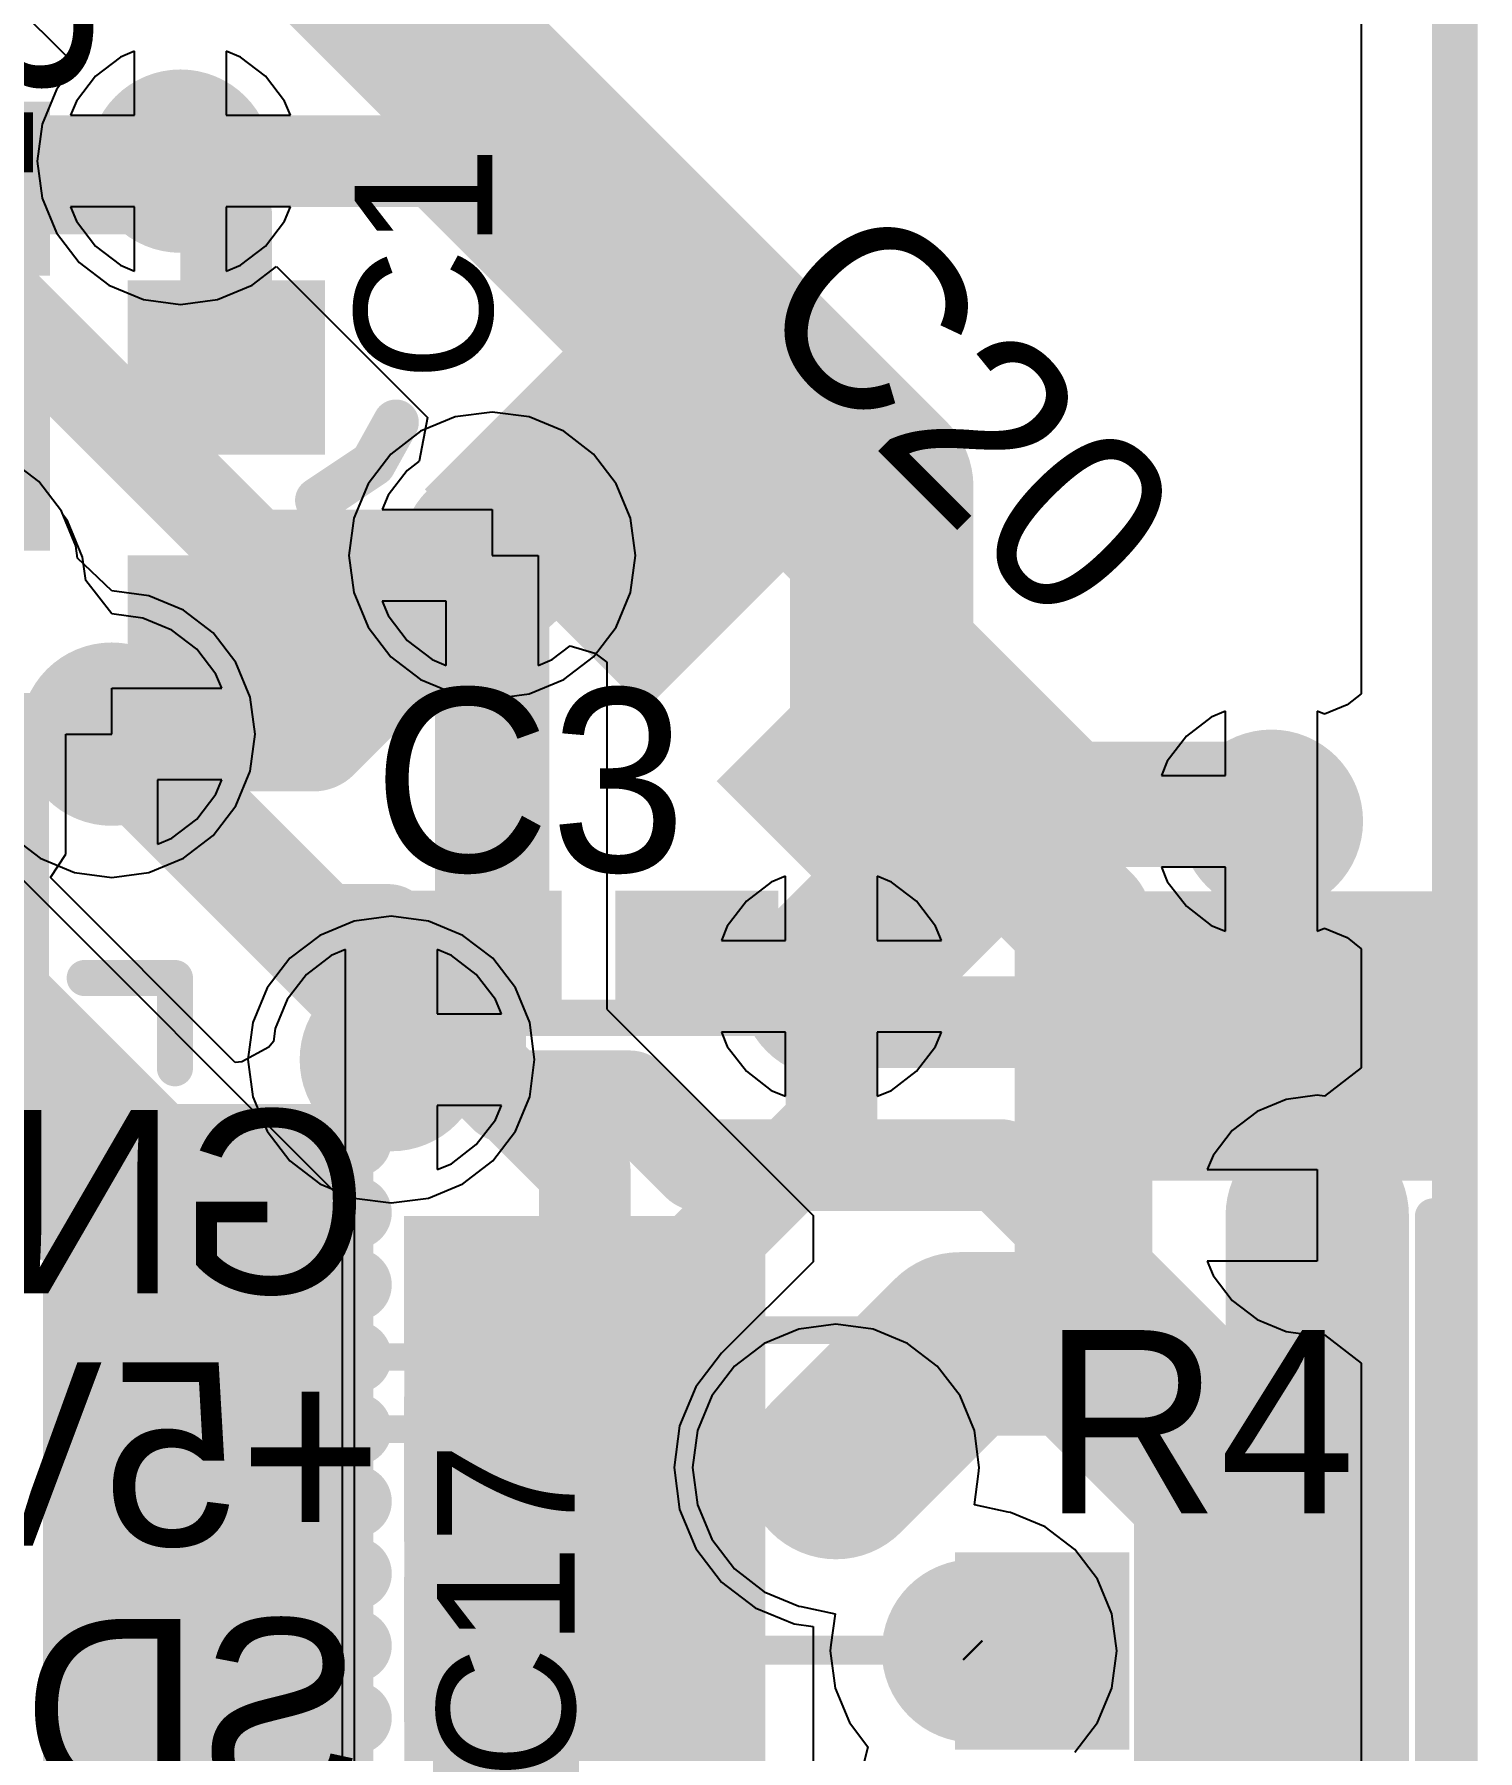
# Model space of a CAD drawing. Header units: millimetres. Extents: x 4.73 to 7.73, y 2.83 to 6.27.
# Drawn here: x 5.8701 to 6.185, y 3.4733 to 3.8477 of the extents above; entities that cross this region are included whole.
import ezdxf

# ---------------------------------------------------------------- set-up
doc = ezdxf.new("R2010")
doc.units = ezdxf.units.MM
doc.header["$MEASUREMENT"] = 0
for name, color, linetype in [('BottomLayer', 5, 'Continuous'), ('BottomOverlay', 54, 'Continuous'), ('BottomPaste', 16, 'Continuous'), ('BottomSolder', 6, 'Continuous'), ('KeepOutLayer', 6, 'Continuous'), ('MidLayer1', 16, 'Continuous'), ('MidLayer2', 76, 'Continuous'), ('MultiLayer', 9, 'Continuous'), ('TopLayer', 1, 'Continuous'), ('TopOverlay', 2, 'Continuous'), ('TopPaste', 8, 'Continuous'), ('TopSolder', 216, 'Continuous')]:
    doc.layers.add(name, color=color, linetype=linetype)

msp = doc.modelspace()

# ---------------------------------------------------------------- linework, layer by layer
at = {"layer": 'BottomLayer'}
for p, q in [((5.94, 3.59078), (5.83291, 3.69787)), ((5.94, 3.4), (5.94, 3.59078))]:
    msp.add_line(p, q, dxfattribs=at)
for points, const_width in [([(5.894, 3.82, 1), (5.91, 3.82, 1)], 0.016), ([(5.897, 3.82, 1), (5.907, 3.82, 1)], 0.01), ([(5.897, 3.82, 1), (5.907, 3.82, 1)], 0.01), ([(5.953, 3.82, 1), (5.963, 3.82, 1)], 0.01), ([(5.953, 3.82, 1), (5.963, 3.82, 1)], 0.01), ([(5.962, 3.734, 1), (5.978, 3.734, 1)], 0.016), ([(5.96375, 3.734, 1), (5.97625, 3.734, 1)], 0.0125), ([(5.96375, 3.734, 1), (5.97625, 3.734, 1)], 0.0125), ([(6.066, 3.707, 1), (6.076, 3.707, 1)], 0.01), ([(6.066, 3.707, 1), (6.076, 3.707, 1)], 0.01), ([(5.879, 3.695, 1), (5.895, 3.695, 1)], 0.016), ([(5.88075, 3.695, 1), (5.89325, 3.695, 1)], 0.0125), ([(5.88075, 3.695, 1), (5.89325, 3.695, 1)], 0.0125), ([(5.92475, 3.695, 1), (5.93725, 3.695, 1)], 0.0125), ([(5.92475, 3.695, 1), (5.93725, 3.695, 1)], 0.0125), ([(6.132, 3.676, 1), (6.148, 3.676, 1)], 0.016), ([(6.066, 3.676, 1), (6.076, 3.676, 1)], 0.01), ([(6.066, 3.676, 1), (6.076, 3.676, 1)], 0.01), ([(6.066, 3.676, 1), (6.076, 3.676, 1)], 0.01), ([(6.13187, 3.676, 1), (6.14187, 3.676, 1)], 0.01), ([(6.13187, 3.676, 1), (6.14187, 3.676, 1)], 0.01), ([(6.13187, 3.676, 1), (6.14187, 3.676, 1)], 0.01), ([(6.135, 3.676, 1), (6.145, 3.676, 1)], 0.01), ([(5.96375, 3.646, 1), (5.97625, 3.646, 1)], 0.0125), ([(5.96375, 3.646, 1), (5.97625, 3.646, 1)], 0.0125), ([(6.039, 3.649, 1), (6.049, 3.649, 1)], 0.01), ([(6.039, 3.649, 1), (6.049, 3.649, 1)], 0.01), ([(6.036, 3.64, 1), (6.052, 3.64, 1)], 0.016), ([(6.13187, 3.64411, 1), (6.14187, 3.64411, 1)], 0.01), ([(6.13187, 3.64411, 1), (6.14187, 3.64411, 1)], 0.01), ([(6.039, 3.64, 1), (6.049, 3.64, 1)], 0.01), ([(6.039, 3.64, 1), (6.049, 3.64, 1)], 0.01), ([(6.039, 3.64, 1), (6.049, 3.64, 1)], 0.01), ([(5.94175, 3.634, 1), (5.95425, 3.634, 1)], 0.0125), ([(5.94175, 3.634, 1), (5.95425, 3.634, 1)], 0.0125), ([(5.94, 3.624, 1), (5.956, 3.624, 1)], 0.016), ([(6.04683, 3.63217, 1), (6.05683, 3.63217, 1)], 0.01), ([(6.04683, 3.63217, 1), (6.05683, 3.63217, 1)], 0.01), ([(6.11994, 3.63217, 1), (6.12994, 3.63217, 1)], 0.01), ([(6.11994, 3.63217, 1), (6.12994, 3.63217, 1)], 0.01), ([(5.94175, 3.624, 1), (5.95425, 3.624, 1)], 0.0125), ([(5.94175, 3.624, 1), (5.95425, 3.624, 1)], 0.0125), ([(5.94175, 3.624, 1), (5.95425, 3.624, 1)], 0.0125), ([(5.93875, 3.621, 1), (5.95125, 3.621, 1)], 0.0125), ([(6.039, 3.61, 1), (6.049, 3.61, 1)], 0.01), ([(6.039, 3.61, 1), (6.049, 3.61, 1)], 0.01), ([(6.14, 3.59, 1), (6.16, 3.59, 1)], 0.02), ([(6.142, 3.59, 1), (6.158, 3.59, 1)], 0.016), ([(5.9852, 3.57406, 1), (5.9952, 3.57406, 1)], 0.01), ([(6.00306, 3.57406, 1), (6.01306, 3.57406, 1)], 0.01), ([(6.00306, 3.57406, 1), (6.01306, 3.57406, 1)], 0.01), ([(6.037, 3.535, 1), (6.053, 3.535, 1)], 0.016), ([(5.9852, 3.53469, 1), (5.9952, 3.53469, 1)], 0.01), ([(6.03969, 3.53469, 1), (6.04969, 3.53469, 1)], 0.01), ([(6.03969, 3.53469, 1), (6.04969, 3.53469, 1)], 0.01), ([(6.04, 3.535, 1), (6.05, 3.535, 1)], 0.01), ([(6.067, 3.495, 1), (6.083, 3.495, 1)], 0.016), ([(5.9887, 3.49532, 1), (5.9917, 3.49532, 1)], 0.003), ([(6.07318, 3.49532, 1), (6.07618, 3.49532, 1)], 0.003), ([(6.07318, 3.49532, 1), (6.07618, 3.49532, 1)], 0.003), ([(6.0735, 3.495, 1), (6.0765, 3.495, 1)], 0.003)]:
    msp.add_lwpolyline(points, format="xyb", close=True, dxfattribs=dict(at, const_width=const_width))
for points, const_width in [([(5.766, 3.82), (5.902, 3.82)], 0.02), ([(5.902, 3.82), (5.958, 3.82)], 0.02), ([(5.958, 3.82), (6.071, 3.707)], 0.02), ([(5.931, 3.695), (5.97, 3.734)], 0.025), ([(5.97, 3.646), (5.97, 3.734)], 0.025), ([(6.071, 3.676), (6.071, 3.707)], 0.02), ([(5.887, 3.695), (5.931, 3.695)], 0.025), ([(5.887, 3.695), (5.948, 3.634)], 0.025), ([(6.044, 3.649), (6.071, 3.676)], 0.02), ([(6.071, 3.676), (6.13687, 3.676)], 0.02), ([(6.13687, 3.676), (6.14, 3.676)], 0.02), ([(6.13687, 3.64411), (6.13687, 3.676)], 0.02), ([(5.948, 3.624), (5.97, 3.646)], 0.025), ([(6.044, 3.64), (6.044, 3.649)], 0.02), ([(6.12494, 3.63217), (6.13687, 3.64411)], 0.02), ([(6.044, 3.61), (6.044, 3.64)], 0.02), ([(6.044, 3.64), (6.05183, 3.63217)], 0.02), ([(5.948, 3.624), (5.948, 3.634)], 0.025), ([(6.05183, 3.63217), (6.12494, 3.63217)], 0.02), ([(5.945, 3.621), (5.948, 3.624)], 0.025), ([(6.00806, 3.57406), (6.044, 3.61)], 0.02), ([(6.15, 3.41102), (6.15, 3.59)], 0.04), ([(5.9902, 3.57406), (6.00806, 3.57406)], 0.02), ([(5.9902, 3.53469), (6.04469, 3.53469)], 0.02), ([(6.04469, 3.53469), (6.045, 3.535)], 0.02), ([(5.9902, 3.49532), (6.07468, 3.49532)], 0.006), ([(6.07468, 3.49532), (6.075, 3.495)], 0.006)]:
    msp.add_lwpolyline(points, dxfattribs=dict(at, const_width=const_width))
for points in [[(6.10437, 3.65673), (6.10437, 3.60161), (6.17524, 3.65673), (6.17524, 3.60161)], [(5.95476, 3.58587), (5.95476, 3.56224), (6.02563, 3.58587), (6.02563, 3.56224)], [(5.95476, 3.5465), (5.95476, 3.52287), (6.02563, 3.5465), (6.02563, 3.52287)], [(5.95476, 3.50713), (5.95476, 3.4835), (6.02563, 3.50713), (6.02563, 3.4835)]]:
    msp.add_solid(points, dxfattribs=at)
at = {"layer": 'BottomOverlay', "const_width": 0.00787}
for points in [[(5.97445, 3.63311), (6.09256, 3.63311)], [(6.17524, 3.4402), (6.17524, 3.5898)]]:
    msp.add_lwpolyline(points, dxfattribs=at)
at = {"layer": 'BottomOverlay', "const_width": 0.00394}
for points in [[(5.97248, 3.63311, 1), (5.97642, 3.63311, 1)], [(6.09059, 3.63311, 1), (6.09453, 3.63311, 1)], [(6.17327, 3.5898, 1), (6.1772, 3.5898, 1)]]:
    msp.add_lwpolyline(points, format="xyb", close=True, dxfattribs=at)
at = {"layer": 'BottomPaste'}
for points in [[(6.10437, 3.65673), (6.10437, 3.60161), (6.17524, 3.65673), (6.17524, 3.60161)], [(5.95476, 3.58587), (5.95476, 3.56224), (6.02563, 3.58587), (6.02563, 3.56224)], [(5.95476, 3.5465), (5.95476, 3.52287), (6.02563, 3.5465), (6.02563, 3.52287)], [(5.95476, 3.50713), (5.95476, 3.4835), (6.02563, 3.50713), (6.02563, 3.4835)]]:
    msp.add_solid(points, dxfattribs=at)
at = {"layer": 'BottomSolder', "const_width": 0.02}
for points in [[(5.892, 3.82, 1), (5.912, 3.82, 1)], [(6.13, 3.676, 1), (6.15, 3.676, 1)], [(6.034, 3.64, 1), (6.054, 3.64, 1)], [(6.14, 3.59, 1), (6.16, 3.59, 1)], [(6.035, 3.535, 1), (6.055, 3.535, 1)], [(6.065, 3.495, 1), (6.085, 3.495, 1)]]:
    msp.add_lwpolyline(points, format="xyb", close=True, dxfattribs=at)
at = {"layer": 'BottomSolder'}
for points in [[(6.10037, 3.66073), (6.10037, 3.59761), (6.17924, 3.66073), (6.17924, 3.59761)], [(5.95076, 3.58987), (5.95076, 3.55824), (6.02963, 3.58987), (6.02963, 3.55824)], [(5.95083, 3.5898), (5.95083, 3.4402), (6.02957, 3.5898), (6.02957, 3.4402)], [(5.95076, 3.5505), (5.95076, 3.51887), (6.02963, 3.5505), (6.02963, 3.51887)], [(5.95076, 3.51113), (5.95076, 3.4795), (6.02963, 3.51113), (6.02963, 3.4795)]]:
    msp.add_solid(points, dxfattribs=at)
at = {"layer": 'KeepOutLayer', "const_width": 0.01}
msp.add_lwpolyline([(6.18, 3.01), (6.18, 4.08)], dxfattribs=at)
at = {"layer": 'MidLayer1'}
for p, q in [((6.15961, 3.89671), (6.15961, 3.70381)), ((5.88889, 3.84271), (5.88346, 3.83854)), ((5.892, 3.844), (5.88889, 3.84271)), ((5.892, 3.83), (5.892, 3.844)), ((5.91511, 3.84271), (5.912, 3.844)), ((5.912, 3.844), (5.912, 3.83)), ((5.92054, 3.83854), (5.91511, 3.84271)), ((5.88346, 3.83854), (5.87929, 3.83311)), ((5.92471, 3.83311), (5.92054, 3.83854)), ((5.87929, 3.83311), (5.878, 3.83)), ((5.926, 3.83), (5.92471, 3.83311)), ((5.878, 3.83), (5.892, 3.83)), ((5.912, 3.83), (5.926, 3.83)), ((5.892, 3.81), (5.878, 3.81)), ((5.878, 3.81), (5.87929, 3.80689)), ((5.892, 3.796), (5.892, 3.81)), ((5.926, 3.81), (5.912, 3.81)), ((5.912, 3.81), (5.912, 3.796)), ((5.92471, 3.80689), (5.926, 3.81)), ((5.87929, 3.80689), (5.88346, 3.80146)), ((5.92054, 3.80146), (5.92471, 3.80689)), ((5.88346, 3.80146), (5.88889, 3.79729)), ((5.91511, 3.79729), (5.92054, 3.80146)), ((5.88889, 3.79729), (5.892, 3.796)), ((5.912, 3.796), (5.91511, 3.79729)), ((5.96191, 3.7642), (5.95437, 3.76108)), ((5.97, 3.76527), (5.96191, 3.7642)), ((5.97809, 3.7642), (5.97, 3.76527)), ((5.98563, 3.76108), (5.97809, 3.7642)), ((5.95437, 3.76108), (5.94789, 3.75611)), ((5.99211, 3.75611), (5.98563, 3.76108)), ((5.94789, 3.75611), (5.94292, 3.74963)), ((5.99708, 3.74963), (5.99211, 3.75611)), ((5.87111, 3.75011), (5.86463, 3.75508)), ((5.87608, 3.74363), (5.87111, 3.75011)), ((5.94292, 3.74963), (5.9398, 3.74209)), ((6.0002, 3.74209), (5.99708, 3.74963)), ((5.8792, 3.73609), (5.87608, 3.74363)), ((5.9398, 3.74209), (5.93873, 3.734)), ((6.00127, 3.734), (6.0002, 3.74209)), ((5.87956, 3.73336), (5.8792, 3.73609)), ((5.887, 3.72627), (5.87956, 3.73336)), ((5.93873, 3.734), (5.9398, 3.72591)), ((6.0002, 3.72591), (6.00127, 3.734)), ((5.89509, 3.7252), (5.887, 3.72627)), ((5.9398, 3.72591), (5.94292, 3.71837)), ((5.99708, 3.71837), (6.0002, 3.72591)), ((5.90263, 3.72208), (5.89509, 3.7252)), ((5.90911, 3.71711), (5.90263, 3.72208)), ((5.94292, 3.71837), (5.94789, 3.71189)), ((5.99211, 3.71189), (5.99708, 3.71837)), ((5.91408, 3.71063), (5.90911, 3.71711)), ((5.9172, 3.70309), (5.91408, 3.71063)), ((5.94789, 3.71189), (5.95437, 3.70692)), ((5.98563, 3.70692), (5.99211, 3.71189)), ((5.95437, 3.70692), (5.96191, 3.7038)), ((5.97809, 3.7038), (5.98563, 3.70692)), ((5.91827, 3.695), (5.9172, 3.70309)), ((5.96191, 3.7038), (5.97, 3.70273)), ((5.97, 3.70273), (5.97809, 3.7038)), ((6.15961, 3.70381), (6.15651, 3.70137)), ((6.13, 3.7), (6.12689, 3.69871)), ((6.13, 3.686), (6.13, 3.7)), ((6.15161, 3.69933), (6.15, 3.7)), ((6.15, 3.7), (6.15, 3.676)), ((6.15651, 3.70137), (6.15161, 3.69933)), ((6.12689, 3.69871), (6.12146, 3.69454)), ((5.9172, 3.68691), (5.91827, 3.695)), ((6.12146, 3.69454), (6.11729, 3.68911)), ((6.11729, 3.68911), (6.116, 3.686)), ((5.91408, 3.67937), (5.9172, 3.68691)), ((6.116, 3.686), (6.13, 3.686)), ((5.90911, 3.67289), (5.91408, 3.67937)), ((6.15, 3.676), (6.15, 3.652)), ((5.86489, 3.67289), (5.87137, 3.66792)), ((5.90263, 3.66792), (5.90911, 3.67289)), ((5.87137, 3.66792), (5.87891, 3.6648)), ((5.89509, 3.6648), (5.90263, 3.66792)), ((6.13, 3.666), (6.116, 3.666)), ((6.116, 3.666), (6.11729, 3.66289)), ((6.13, 3.652), (6.13, 3.666)), ((5.87891, 3.6648), (5.887, 3.66373)), ((5.887, 3.66373), (5.89509, 3.6648)), ((6.03089, 3.66271), (6.02546, 3.65854)), ((6.034, 3.664), (6.03089, 3.66271)), ((6.034, 3.65), (6.034, 3.664)), ((6.05711, 3.66271), (6.054, 3.664)), ((6.054, 3.664), (6.054, 3.65)), ((6.06254, 3.65854), (6.05711, 3.66271)), ((6.11729, 3.66289), (6.12146, 3.65746)), ((6.02546, 3.65854), (6.02129, 3.65311)), ((6.06671, 3.65311), (6.06254, 3.65854)), ((5.948, 3.65527), (5.93991, 3.6542)), ((5.95609, 3.6542), (5.948, 3.65527)), ((6.12146, 3.65746), (6.12689, 3.65329)), ((5.93237, 3.65108), (5.92589, 3.64611)), ((5.93991, 3.6542), (5.93237, 3.65108)), ((5.96363, 3.65108), (5.95609, 3.6542)), ((5.97011, 3.64611), (5.96363, 3.65108)), ((6.02129, 3.65311), (6.02, 3.65)), ((6.068, 3.65), (6.06671, 3.65311)), ((6.12689, 3.65329), (6.13, 3.652)), ((6.15, 3.652), (6.15161, 3.65267)), ((6.15161, 3.65267), (6.15651, 3.65063)), ((6.15651, 3.65063), (6.15961, 3.64819)), ((6.02, 3.65), (6.034, 3.65)), ((6.054, 3.65), (6.068, 3.65)), ((6.15961, 3.64819), (6.15961, 3.62224)), ((5.92589, 3.64611), (5.92092, 3.63963)), ((5.97508, 3.63963), (5.97011, 3.64611)), ((5.92092, 3.63963), (5.9178, 3.63209)), ((5.9782, 3.63209), (5.97508, 3.63963)), ((5.9178, 3.63209), (5.91673, 3.624)), ((5.97927, 3.624), (5.9782, 3.63209)), ((6.034, 3.63), (6.02, 3.63)), ((6.02, 3.63), (6.02129, 3.62689)), ((6.034, 3.616), (6.034, 3.63)), ((6.068, 3.63), (6.054, 3.63)), ((6.054, 3.63), (6.054, 3.616)), ((6.06671, 3.62689), (6.068, 3.63)), ((6.02129, 3.62689), (6.02546, 3.62146)), ((6.06254, 3.62146), (6.06671, 3.62689)), ((5.91673, 3.624), (5.9178, 3.61591)), ((5.9782, 3.61591), (5.97927, 3.624)), ((6.02546, 3.62146), (6.03089, 3.61729)), ((6.05711, 3.61729), (6.06254, 3.62146)), ((6.15961, 3.62224), (6.15161, 3.61601)), ((6.03089, 3.61729), (6.034, 3.616)), ((6.054, 3.616), (6.05711, 3.61729)), ((5.9178, 3.61591), (5.92092, 3.60837)), ((5.97508, 3.60837), (5.9782, 3.61591)), ((6.14321, 3.61533), (6.13689, 3.61271)), ((6.15, 3.61622), (6.14321, 3.61533)), ((6.15161, 3.61601), (6.15, 3.61622)), ((6.13689, 3.61271), (6.13146, 3.60854)), ((5.92092, 3.60837), (5.92589, 3.60189)), ((5.97011, 3.60189), (5.97508, 3.60837)), ((6.13146, 3.60854), (6.12729, 3.60311)), ((5.92589, 3.60189), (5.93237, 3.59692)), ((5.96363, 3.59692), (5.97011, 3.60189)), ((6.12729, 3.60311), (6.126, 3.6)), ((6.126, 3.6), (6.15, 3.6)), ((6.15, 3.6), (6.15, 3.58)), ((5.93237, 3.59692), (5.93991, 3.5938)), ((5.95609, 3.5938), (5.96363, 3.59692)), ((5.93991, 3.5938), (5.948, 3.59273)), ((5.948, 3.59273), (5.95609, 3.5938)), ((6.15, 3.58), (6.126, 3.58)), ((6.126, 3.58), (6.12729, 3.57689)), ((6.12729, 3.57689), (6.13146, 3.57146)), ((6.13146, 3.57146), (6.13689, 3.56729)), ((6.03691, 3.5652), (6.02937, 3.56208)), ((6.045, 3.56627), (6.03691, 3.5652)), ((6.05309, 3.5652), (6.045, 3.56627)), ((6.06063, 3.56208), (6.05309, 3.5652)), ((6.13689, 3.56729), (6.14321, 3.56467)), ((6.14321, 3.56467), (6.15, 3.56378)), ((6.02937, 3.56208), (6.02289, 3.55711)), ((6.06711, 3.55711), (6.06063, 3.56208)), ((6.15, 3.56378), (6.15161, 3.56399)), ((6.15161, 3.56399), (6.15961, 3.55776)), ((6.02289, 3.55711), (6.01792, 3.55063)), ((6.07208, 3.55063), (6.06711, 3.55711)), ((6.15961, 3.55776), (6.15961, 3.39667)), ((6.01792, 3.55063), (6.0148, 3.54309)), ((6.0752, 3.54309), (6.07208, 3.55063)), ((6.0148, 3.54309), (6.01373, 3.535)), ((6.07627, 3.535), (6.0752, 3.54309)), ((6.01373, 3.535), (6.0148, 3.52691)), ((6.07609, 3.53363), (6.07627, 3.535)), ((6.0752, 3.52691), (6.07609, 3.53363)), ((6.0148, 3.52691), (6.01792, 3.51937)), ((6.08259, 3.52527), (6.0752, 3.52691)), ((6.08309, 3.5252), (6.08259, 3.52527)), ((6.09063, 3.52208), (6.08309, 3.5252)), ((6.09711, 3.51711), (6.09063, 3.52208)), ((6.01792, 3.51937), (6.02289, 3.51289)), ((6.10208, 3.51063), (6.09711, 3.51711)), ((6.02289, 3.51289), (6.02937, 3.50792)), ((6.1052, 3.50309), (6.10208, 3.51063)), ((6.02937, 3.50792), (6.03691, 3.5048)), ((6.03691, 3.5048), (6.03741, 3.50473)), ((6.03741, 3.50473), (6.0448, 3.50309)), ((6.0448, 3.50309), (6.04391, 3.49637)), ((6.10627, 3.495), (6.1052, 3.50309)), ((6.04391, 3.49637), (6.04373, 3.495)), ((6.04373, 3.495), (6.0448, 3.48691)), ((6.1052, 3.48691), (6.10627, 3.495)), ((6.0448, 3.48691), (6.04792, 3.47937)), ((6.10208, 3.47937), (6.1052, 3.48691)), ((6.04792, 3.47937), (6.05198, 3.47408)), ((6.09711, 3.47289), (6.10208, 3.47937)), ((6.05198, 3.47408), (6.05086, 3.46966))]:
    msp.add_line(p, q, dxfattribs=at)
at = {"layer": 'MidLayer1', "const_width": 0.016}
for points in [[(5.894, 3.82, 1), (5.91, 3.82, 1)], [(5.962, 3.734, 1), (5.978, 3.734, 1)], [(5.879, 3.695, 1), (5.895, 3.695, 1)], [(6.132, 3.676, 1), (6.148, 3.676, 1)], [(6.036, 3.64, 1), (6.052, 3.64, 1)], [(5.94, 3.624, 1), (5.956, 3.624, 1)], [(6.142, 3.59, 1), (6.158, 3.59, 1)], [(6.037, 3.535, 1), (6.053, 3.535, 1)], [(6.067, 3.495, 1), (6.083, 3.495, 1)]]:
    msp.add_lwpolyline(points, format="xyb", close=True, dxfattribs=at)
at = {"layer": 'MidLayer2'}
for p, q in [((5.8, 3.92), (5.87902, 3.84098)), ((5.87902, 3.84098), (5.87492, 3.83563)), ((5.87492, 3.83563), (5.8718, 3.82809)), ((5.8718, 3.82809), (5.87073, 3.82)), ((5.87073, 3.82), (5.8718, 3.81191)), ((5.8718, 3.81191), (5.87492, 3.80437)), ((5.87492, 3.80437), (5.87989, 3.79789)), ((5.87989, 3.79789), (5.88637, 3.79292)), ((5.91763, 3.79292), (5.92298, 3.79702)), ((5.92298, 3.79702), (5.9559, 3.7641)), ((5.88637, 3.79292), (5.89391, 3.7898)), ((5.91009, 3.7898), (5.91763, 3.79292)), ((5.89391, 3.7898), (5.902, 3.78873)), ((5.902, 3.78873), (5.91009, 3.7898)), ((5.9559, 3.7641), (5.95411, 3.75458)), ((5.87111, 3.75011), (5.86463, 3.75508)), ((5.95146, 3.75254), (5.94729, 3.74711)), ((5.95411, 3.75458), (5.95146, 3.75254)), ((5.87608, 3.74363), (5.87111, 3.75011)), ((5.94729, 3.74711), (5.946, 3.744)), ((5.87644, 3.74276), (5.87608, 3.74363)), ((5.87739, 3.74152), (5.87644, 3.74276)), ((5.88066, 3.73362), (5.87739, 3.74152)), ((5.946, 3.744), (5.97, 3.744)), ((5.97, 3.744), (5.97, 3.734)), ((5.88133, 3.72855), (5.88066, 3.73362)), ((5.97, 3.734), (5.98, 3.734)), ((5.98, 3.734), (5.98, 3.71)), ((5.887, 3.72122), (5.88133, 3.72855)), ((5.96, 3.724), (5.946, 3.724)), ((5.946, 3.724), (5.94729, 3.72089)), ((5.96, 3.71), (5.96, 3.724)), ((5.89379, 3.72033), (5.887, 3.72122)), ((5.90011, 3.71771), (5.89379, 3.72033)), ((5.94729, 3.72089), (5.95146, 3.71546)), ((5.90554, 3.71354), (5.90011, 3.71771)), ((5.95146, 3.71546), (5.95689, 3.71129)), ((5.98311, 3.71129), (5.987, 3.71427)), ((5.987, 3.71427), (5.99238, 3.71265)), ((5.90971, 3.70811), (5.90554, 3.71354)), ((5.95689, 3.71129), (5.96, 3.71)), ((5.98, 3.71), (5.98311, 3.71129)), ((5.99238, 3.71265), (5.995, 3.71073)), ((5.995, 3.71073), (5.995, 3.695)), ((5.911, 3.705), (5.90971, 3.70811)), ((5.887, 3.695), (5.887, 3.705)), ((5.887, 3.705), (5.911, 3.705)), ((5.877, 3.66881), (5.877, 3.695)), ((5.877, 3.695), (5.887, 3.695)), ((5.995, 3.695), (5.995, 3.635)), ((5.911, 3.685), (5.897, 3.685)), ((5.897, 3.685), (5.897, 3.671)), ((5.90971, 3.68189), (5.911, 3.685)), ((5.90554, 3.67646), (5.90971, 3.68189)), ((5.90011, 3.67229), (5.90554, 3.67646)), ((5.897, 3.671), (5.90011, 3.67229)), ((5.87361, 3.66374), (5.877, 3.66881)), ((5.91396, 3.62339), (5.87361, 3.66374)), ((5.938, 3.648), (5.93489, 3.64671)), ((5.938, 3.624), (5.938, 3.648)), ((5.96111, 3.64671), (5.958, 3.648)), ((5.958, 3.648), (5.958, 3.634)), ((5.93489, 3.64671), (5.92946, 3.64254)), ((5.96654, 3.64254), (5.96111, 3.64671)), ((5.92946, 3.64254), (5.92529, 3.63711)), ((5.97071, 3.63711), (5.96654, 3.64254)), ((5.92529, 3.63711), (5.92267, 3.63079)), ((5.972, 3.634), (5.97071, 3.63711)), ((5.958, 3.634), (5.972, 3.634)), ((5.995, 3.635), (6.02, 3.61)), ((5.92267, 3.63079), (5.9223, 3.62796)), ((5.92126, 3.62671), (5.91542, 3.62351)), ((5.9223, 3.62796), (5.92126, 3.62671)), ((5.91542, 3.62351), (5.91396, 3.62339)), ((5.938, 3.59386), (5.938, 3.624)), ((5.972, 3.614), (5.958, 3.614)), ((5.958, 3.614), (5.958, 3.6)), ((5.97071, 3.61089), (5.972, 3.614)), ((5.96654, 3.60546), (5.97071, 3.61089)), ((6.02, 3.61), (6.04, 3.59)), ((5.96111, 3.60129), (5.96654, 3.60546)), ((5.958, 3.6), (5.96111, 3.60129)), ((5.93668, 3.59189), (5.938, 3.59386)), ((5.93735, 3.58687), (5.93668, 3.59189)), ((6.04, 3.59), (6.04, 3.57992)), ((5.93735, 3.37097), (5.93735, 3.58687)), ((6.04, 3.57992), (6.02004, 3.55996)), ((6.02004, 3.55996), (6.01443, 3.55265)), ((6.01443, 3.55265), (6.0109, 3.54414)), ((6.0109, 3.54414), (6.0097, 3.535)), ((6.0097, 3.535), (6.0109, 3.52586)), ((6.0109, 3.52586), (6.01443, 3.51735)), ((6.01443, 3.51735), (6.02004, 3.51004)), ((6.02004, 3.51004), (6.02735, 3.50443)), ((6.02735, 3.50443), (6.03586, 3.5009)), ((6.03586, 3.5009), (6.04, 3.50036)), ((6.04, 3.50036), (6.04, 3.46441))]:
    msp.add_line(p, q, dxfattribs=at)
for points, const_width in [([(5.9195, 3.8845), (6.055, 3.749)], 0.04), ([(5.8305, 3.8215), (5.918, 3.734)], 0.02), ([(6.055, 3.698), (6.055, 3.749)], 0.04), ([(5.887, 3.695), (5.926, 3.734)], 0.02), ([(5.918, 3.734), (5.926, 3.734)], 0.02), ([(5.926, 3.734), (5.97, 3.734)], 0.02), ([(5.97, 3.734), (5.979, 3.734)], 0.02), ([(6.055, 3.698), (6.099, 3.654)], 0.03), ([(5.887, 3.695), (5.948, 3.634)], 0.02), ([(5.80387, 3.68), (5.897, 3.58687)], 0.045), ([(6.099, 3.562), (6.099, 3.654)], 0.03), ([(5.948, 3.624), (5.948, 3.634)], 0.02), ([(5.948, 3.624), (5.966, 3.624)], 0.02), ([(5.966, 3.624), (5.9902, 3.5998)], 0.02), ([(5.897, 3.357), (5.897, 3.58687)], 0.05), ([(5.9902, 3.4348), (5.9902, 3.5998)], 0.02), ([(6.045, 3.535), (6.072, 3.562)], 0.04), ([(6.072, 3.562), (6.099, 3.562)], 0.04), ([(6.099, 3.562), (6.13, 3.531)], 0.04), ([(6.13, 3.422), (6.13, 3.531)], 0.04)]:
    msp.add_lwpolyline(points, dxfattribs=dict(at, const_width=const_width))
for points, const_width in [([(5.894, 3.82, 1), (5.91, 3.82, 1)], 0.016), ([(6.045, 3.749, 1), (6.065, 3.749, 1)], 0.02), ([(6.045, 3.749, 1), (6.065, 3.749, 1)], 0.02), ([(5.962, 3.734, 1), (5.978, 3.734, 1)], 0.016), ([(5.913, 3.734, 1), (5.923, 3.734, 1)], 0.01), ([(5.913, 3.734, 1), (5.923, 3.734, 1)], 0.01), ([(5.921, 3.734, 1), (5.931, 3.734, 1)], 0.01), ([(5.921, 3.734, 1), (5.931, 3.734, 1)], 0.01), ([(5.921, 3.734, 1), (5.931, 3.734, 1)], 0.01), ([(5.965, 3.734, 1), (5.975, 3.734, 1)], 0.01), ([(5.965, 3.734, 1), (5.975, 3.734, 1)], 0.01), ([(5.974, 3.734, 1), (5.984, 3.734, 1)], 0.01), ([(6.045, 3.698, 1), (6.065, 3.698, 1)], 0.02), ([(5.879, 3.695, 1), (5.895, 3.695, 1)], 0.016), ([(6.0475, 3.698, 1), (6.0625, 3.698, 1)], 0.015), ([(5.882, 3.695, 1), (5.892, 3.695, 1)], 0.01), ([(5.882, 3.695, 1), (5.892, 3.695, 1)], 0.01), ([(6.132, 3.676, 1), (6.148, 3.676, 1)], 0.016), ([(6.0915, 3.654, 1), (6.1065, 3.654, 1)], 0.015), ([(6.0915, 3.654, 1), (6.1065, 3.654, 1)], 0.015), ([(6.036, 3.64, 1), (6.052, 3.64, 1)], 0.016), ([(5.943, 3.634, 1), (5.953, 3.634, 1)], 0.01), ([(5.943, 3.634, 1), (5.953, 3.634, 1)], 0.01), ([(5.94, 3.624, 1), (5.956, 3.624, 1)], 0.016), ([(5.943, 3.624, 1), (5.953, 3.624, 1)], 0.01), ([(5.943, 3.624, 1), (5.953, 3.624, 1)], 0.01), ([(5.961, 3.624, 1), (5.971, 3.624, 1)], 0.01), ([(5.961, 3.624, 1), (5.971, 3.624, 1)], 0.01), ([(5.8845, 3.58687, 1), (5.9095, 3.58687, 1)], 0.025), ([(5.88575, 3.58687, 1), (5.90825, 3.58687, 1)], 0.0225), ([(5.9852, 3.5998, 1), (5.9952, 3.5998, 1)], 0.01), ([(5.9852, 3.5998, 1), (5.9952, 3.5998, 1)], 0.01), ([(6.142, 3.59, 1), (6.158, 3.59, 1)], 0.016), ([(6.062, 3.562, 1), (6.082, 3.562, 1)], 0.02), ([(6.062, 3.562, 1), (6.082, 3.562, 1)], 0.02), ([(6.089, 3.562, 1), (6.109, 3.562, 1)], 0.02), ([(6.089, 3.562, 1), (6.109, 3.562, 1)], 0.02), ([(6.0915, 3.562, 1), (6.1065, 3.562, 1)], 0.015), ([(6.035, 3.535, 1), (6.055, 3.535, 1)], 0.02), ([(6.037, 3.535, 1), (6.053, 3.535, 1)], 0.016), ([(6.12, 3.531, 1), (6.14, 3.531, 1)], 0.02), ([(6.12, 3.531, 1), (6.14, 3.531, 1)], 0.02), ([(6.067, 3.495, 1), (6.083, 3.495, 1)], 0.016)]:
    msp.add_lwpolyline(points, format="xyb", close=True, dxfattribs=dict(at, const_width=const_width))
at = {"layer": 'MultiLayer', "const_width": 0.016}
for points in [[(5.894, 3.82, 1), (5.91, 3.82, 1)], [(5.962, 3.734, 1), (5.978, 3.734, 1)], [(5.879, 3.695, 1), (5.895, 3.695, 1)], [(6.132, 3.676, 1), (6.148, 3.676, 1)], [(6.036, 3.64, 1), (6.052, 3.64, 1)], [(5.94, 3.624, 1), (5.956, 3.624, 1)], [(6.142, 3.59, 1), (6.158, 3.59, 1)], [(6.037, 3.535, 1), (6.053, 3.535, 1)], [(6.067, 3.495, 1), (6.083, 3.495, 1)]]:
    msp.add_lwpolyline(points, format="xyb", close=True, dxfattribs=at)
at = {"layer": 'TopLayer'}
for points, const_width in [([(5.894, 3.82, 1), (5.91, 3.82, 1)], 0.016), ([(5.897, 3.82, 1), (5.907, 3.82, 1)], 0.01), ([(5.897, 3.81797, 1), (5.907, 3.81797, 1)], 0.01), ([(5.897, 3.81797, 1), (5.907, 3.81797, 1)], 0.01), ([(5.897, 3.81797, 1), (5.907, 3.81797, 1)], 0.01), ([(5.89303, 3.814, 1), (5.90303, 3.814, 1)], 0.01), ([(5.89303, 3.814, 1), (5.90303, 3.814, 1)], 0.01), ([(5.907, 3.80797, 1), (5.917, 3.80797, 1)], 0.01), ([(5.907, 3.80797, 1), (5.917, 3.80797, 1)], 0.01), ([(5.907, 3.775, 1), (5.917, 3.775, 1)], 0.01), ([(5.962, 3.734, 1), (5.978, 3.734, 1)], 0.016), ([(5.963, 3.734, 1), (5.973, 3.734, 1)], 0.01), ([(5.963, 3.734, 1), (5.973, 3.734, 1)], 0.01), ([(5.965, 3.734, 1), (5.975, 3.734, 1)], 0.01), ([(5.907, 3.715, 1), (5.917, 3.715, 1)], 0.01), ([(5.944, 3.715, 1), (5.954, 3.715, 1)], 0.01), ([(5.944, 3.715, 1), (5.954, 3.715, 1)], 0.01), ([(5.879, 3.695, 1), (5.895, 3.695, 1)], 0.016), ([(5.882, 3.695, 1), (5.892, 3.695, 1)], 0.01), ([(5.879, 3.7, 1), (5.883, 3.7, 1)], 0.004), ([(5.879, 3.7, 1), (5.883, 3.7, 1)], 0.004), ([(6.06064, 3.68336, 1), (6.07064, 3.68336, 1)], 0.01), ([(6.06064, 3.68336, 1), (6.07064, 3.68336, 1)], 0.01), ([(6.12764, 3.68336, 1), (6.13764, 3.68336, 1)], 0.01), ([(6.12764, 3.68336, 1), (6.13764, 3.68336, 1)], 0.01), ([(6.132, 3.676, 1), (6.148, 3.676, 1)], 0.016), ([(6.06064, 3.67602, 1), (6.07064, 3.67602, 1)], 0.01), ([(6.06064, 3.67602, 1), (6.07064, 3.67602, 1)], 0.01), ([(6.135, 3.676, 1), (6.145, 3.676, 1)], 0.01), ([(5.9247, 3.6523, 1), (5.9347, 3.6523, 1)], 0.01), ([(5.9247, 3.6523, 1), (5.9347, 3.6523, 1)], 0.01), ([(5.9423, 3.6523, 1), (5.9523, 3.6523, 1)], 0.01), ([(5.9423, 3.6523, 1), (5.9523, 3.6523, 1)], 0.01), ([(5.96238, 3.646, 1), (5.97238, 3.646, 1)], 0.01), ([(6.036, 3.64, 1), (6.052, 3.64, 1)], 0.016), ([(6.017, 3.643, 1), (6.027, 3.643, 1)], 0.01), ([(6.02762, 3.643, 1), (6.03762, 3.643, 1)], 0.01), ([(6.02762, 3.643, 1), (6.03762, 3.643, 1)], 0.01), ([(5.94, 3.624, 1), (5.956, 3.624, 1)], 0.016), ([(5.9423, 3.6247, 1), (5.9523, 3.6247, 1)], 0.01), ([(5.9423, 3.6247, 1), (5.9523, 3.6247, 1)], 0.01), ([(5.943, 3.624, 1), (5.953, 3.624, 1)], 0.01), ([(5.96238, 3.62138, 1), (5.97238, 3.62138, 1)], 0.01), ([(5.96238, 3.62138, 1), (5.97238, 3.62138, 1)], 0.01), ([(5.946, 3.624, 1), (5.95, 3.624, 1)], 0.004), ([(5.96776, 3.616, 1), (5.97776, 3.616, 1)], 0.01), ([(5.96776, 3.616, 1), (5.97776, 3.616, 1)], 0.01), ([(5.995, 3.616, 1), (6.005, 3.616, 1)], 0.01), ([(5.995, 3.616, 1), (6.005, 3.616, 1)], 0.01), ([(5.946, 3.61813, 1), (5.95, 3.61813, 1)], 0.004), ([(5.946, 3.61813, 1), (5.95, 3.61813, 1)], 0.004), ([(5.88308, 3.60636, 1), (5.88702, 3.60636, 1)], 0.00394), ([(5.91061, 3.60636, 1), (5.91461, 3.60636, 1)], 0.004), ([(5.93423, 3.60636, 1), (5.93823, 3.60636, 1)], 0.004), ([(5.93423, 3.60636, 1), (5.93823, 3.60636, 1)], 0.004), ([(5.9382, 3.60636, 1), (5.94213, 3.60636, 1)], 0.00394), ([(6.01, 3.601, 1), (6.02, 3.601, 1)], 0.01), ([(6.01, 3.601, 1), (6.02, 3.601, 1)], 0.01), ([(6.07587, 3.601, 1), (6.08587, 3.601, 1)], 0.01), ([(6.07587, 3.601, 1), (6.08587, 3.601, 1)], 0.01), ([(6.142, 3.59, 1), (6.158, 3.59, 1)], 0.016), ([(5.88308, 3.59061, 1), (5.88702, 3.59061, 1)], 0.00394), ([(5.9382, 3.59061, 1), (5.94213, 3.59061, 1)], 0.00394), ([(5.88308, 3.57487, 1), (5.88702, 3.57487, 1)], 0.00394), ([(5.9382, 3.57487, 1), (5.94213, 3.57487, 1)], 0.00394), ([(6.0235, 3.565, 1), (6.0265, 3.565, 1)], 0.003), ([(6.0235, 3.565, 1), (6.0265, 3.565, 1)], 0.003), ([(6.0785, 3.565, 1), (6.0815, 3.565, 1)], 0.003), ([(6.0785, 3.565, 1), (6.0815, 3.565, 1)], 0.003), ([(5.88308, 3.55912, 1), (5.88702, 3.55912, 1)], 0.00394), ([(5.91111, 3.55912, 1), (5.91411, 3.55912, 1)], 0.003), ([(5.9382, 3.55912, 1), (5.94213, 3.55912, 1)], 0.00394), ([(6.01762, 3.55912, 1), (6.02062, 3.55912, 1)], 0.003), ([(6.01762, 3.55912, 1), (6.02062, 3.55912, 1)], 0.003), ([(6.037, 3.535, 1), (6.053, 3.535, 1)], 0.016), ([(5.88308, 3.54337, 1), (5.88702, 3.54337, 1)], 0.00394), ([(5.91111, 3.54337, 1), (5.91411, 3.54337, 1)], 0.003), ([(5.9382, 3.54337, 1), (5.94213, 3.54337, 1)], 0.00394), ([(5.9545, 3.54337, 1), (5.9575, 3.54337, 1)], 0.003), ([(5.9545, 3.54337, 1), (5.9575, 3.54337, 1)], 0.003), ([(6.145, 3.53187, 1), (6.155, 3.53187, 1)], 0.01), ([(6.145, 3.53187, 1), (6.155, 3.53187, 1)], 0.01), ([(5.88308, 3.52762, 1), (5.88702, 3.52762, 1)], 0.00394), ([(5.9382, 3.52762, 1), (5.94213, 3.52762, 1)], 0.00394), ([(6.1185, 3.525, 1), (6.1215, 3.525, 1)], 0.003), ([(6.1185, 3.525, 1), (6.1215, 3.525, 1)], 0.003), ([(5.88308, 3.51187, 1), (5.88702, 3.51187, 1)], 0.00394), ([(5.9382, 3.51187, 1), (5.94213, 3.51187, 1)], 0.00394), ([(6.067, 3.495, 1), (6.083, 3.495, 1)], 0.016), ([(6.145, 3.495, 1), (6.155, 3.495, 1)], 0.01), ([(6.145, 3.495, 1), (6.155, 3.495, 1)], 0.01), ([(5.88308, 3.49613, 1), (5.88702, 3.49613, 1)], 0.00394), ([(5.9382, 3.49613, 1), (5.94213, 3.49613, 1)], 0.00394), ([(6.00287, 3.495, 1), (6.00587, 3.495, 1)], 0.003), ([(6.00287, 3.495, 1), (6.00587, 3.495, 1)], 0.003), ([(6.0735, 3.495, 1), (6.0765, 3.495, 1)], 0.003), ([(5.88308, 3.48038, 1), (5.88702, 3.48038, 1)], 0.00394), ([(5.9382, 3.48038, 1), (5.94213, 3.48038, 1)], 0.00394)]:
    msp.add_lwpolyline(points, format="xyb", close=True, dxfattribs=dict(at, const_width=const_width))
for points, const_width in [([(5.89803, 3.814), (5.902, 3.81797)], 0.02), ([(5.902, 3.81797), (5.902, 3.82)], 0.02), ([(5.902, 3.81797), (5.912, 3.80797)], 0.02), ([(5.852, 3.814), (5.89803, 3.814)], 0.02), ([(5.912, 3.775), (5.912, 3.80797)], 0.02), ([(5.949, 3.715), (5.968, 3.734)], 0.02), ([(5.968, 3.734), (5.97, 3.734)], 0.02), ([(5.912, 3.715), (5.949, 3.715)], 0.02), ([(5.857, 3.7), (5.881, 3.7)], 0.008), ([(5.86536, 3.68436), (5.881, 3.7)], 0.008), ([(5.887, 3.695), (5.9297, 3.6523)], 0.02), ([(6.06564, 3.68336), (6.13264, 3.68336)], 0.02), ([(6.06564, 3.67602), (6.06564, 3.68336)], 0.02), ([(6.13264, 3.68336), (6.14, 3.676)], 0.02), ([(6.03262, 3.643), (6.06564, 3.67602)], 0.02), ([(5.9297, 3.6523), (5.9473, 3.6523)], 0.02), ([(5.9473, 3.6247), (5.9473, 3.6523)], 0.02), ([(5.96738, 3.62138), (5.96738, 3.646)], 0.02), ([(6.022, 3.643), (6.03262, 3.643)], 0.02), ([(5.9473, 3.6247), (5.948, 3.624)], 0.02), ([(5.96738, 3.62138), (5.97276, 3.616)], 0.02), ([(5.948, 3.61813), (5.948, 3.624)], 0.008), ([(5.97276, 3.616), (6, 3.616)], 0.02), ([(6, 3.616), (6.015, 3.601)], 0.02), ([(5.93623, 3.60636), (5.948, 3.61813)], 0.008), ([(5.94017, 3.60636), (5.88505, 3.60636)], 0.00787), ([(5.91261, 3.60636), (5.93623, 3.60636)], 0.008), ([(6.015, 3.601), (6.08087, 3.601)], 0.02), ([(6.08087, 3.601), (6.15, 3.53187)], 0.02), ([(5.94017, 3.59061), (5.88505, 3.59061)], 0.00787), ([(5.94017, 3.57487), (5.88505, 3.57487)], 0.00787), ([(6.01912, 3.55912), (6.025, 3.565)], 0.006), ([(6.025, 3.565), (6.08, 3.565)], 0.006), ([(6.08, 3.565), (6.12, 3.525)], 0.006), ([(5.88505, 3.55912), (5.94017, 3.55912)], 0.00787), ([(5.91261, 3.55912), (6.01912, 3.55912)], 0.006), ([(5.88505, 3.54337), (5.94017, 3.54337)], 0.00787), ([(5.91261, 3.54337), (5.956, 3.54337)], 0.006), ([(5.956, 3.54337), (6.00437, 3.495)], 0.006), ([(6.15, 3.495), (6.15, 3.53187)], 0.02), ([(5.88505, 3.52762), (5.94017, 3.52762)], 0.00787), ([(6.12, 3.47), (6.12, 3.525)], 0.006), ([(5.88505, 3.51187), (5.94017, 3.51187)], 0.00787), ([(6.15, 3.442), (6.15, 3.495)], 0.02), ([(5.94017, 3.49613), (5.88505, 3.49613)], 0.00787), ([(6.00437, 3.495), (6.075, 3.495)], 0.006), ([(5.94017, 3.48038), (5.88505, 3.48038)], 0.00787)]:
    msp.add_lwpolyline(points, dxfattribs=dict(at, const_width=const_width))
for points in [[(5.8945, 3.79), (5.8945, 3.76), (5.9295, 3.79), (5.9295, 3.76)], [(5.96099, 3.74841), (6.00341, 3.70599), (6.00059, 3.78801), (6.04301, 3.74559)], [(5.8945, 3.73), (5.8945, 3.7), (5.9295, 3.73), (5.9295, 3.7)], [(6.02463, 3.68477), (6.06705, 3.64235), (6.06423, 3.72437), (6.10665, 3.68195)], [(5.98116, 3.65683), (5.9536, 3.65683), (5.98116, 3.63517), (5.9536, 3.63517)], [(6.0284, 3.65683), (6.00084, 3.65683), (6.0284, 3.63517), (6.00084, 3.63517)], [(6.105, 3.5125), (6.075, 3.5125), (6.105, 3.4775), (6.075, 3.4775)], [(6.165, 3.5125), (6.135, 3.5125), (6.165, 3.4775), (6.135, 3.4775)]]:
    msp.add_solid(points, dxfattribs=at)
at = {"layer": 'TopOverlay'}
for points, const_width in [([(5.944, 3.754), (5.949, 3.763)], 0.01), ([(5.932, 3.746), (5.944, 3.754)], 0.01), ([(5.88111, 3.6418), (5.9008, 3.6418)], 0.00787), ([(5.9008, 3.62211), (5.9008, 3.6418)], 0.00787)]:
    msp.add_lwpolyline(points, dxfattribs=dict(at, const_width=const_width))
for points, const_width in [([(5.9465, 3.763, 1), (5.9515, 3.763, 1)], 0.005), ([(5.9415, 3.754, 1), (5.9465, 3.754, 1)], 0.005), ([(5.9415, 3.754, 1), (5.9465, 3.754, 1)], 0.005), ([(5.9295, 3.746, 1), (5.9345, 3.746, 1)], 0.005), ([(5.87914, 3.6418, 1), (5.88308, 3.6418, 1)], 0.00394), ([(5.89883, 3.6418, 1), (5.90276, 3.6418, 1)], 0.00394), ([(5.89883, 3.6418, 1), (5.90276, 3.6418, 1)], 0.00394), ([(5.89883, 3.62211, 1), (5.90276, 3.62211, 1)], 0.00394)]:
    msp.add_lwpolyline(points, format="xyb", close=True, dxfattribs=dict(at, const_width=const_width))
at = {"layer": 'TopPaste', "const_width": 0.00787}
for points in [[(5.94017, 3.60636), (5.88505, 3.60636)], [(5.94017, 3.59061), (5.88505, 3.59061)], [(5.94017, 3.57487), (5.88505, 3.57487)], [(5.88505, 3.55912), (5.94017, 3.55912)], [(5.88505, 3.54337), (5.94017, 3.54337)], [(5.88505, 3.52762), (5.94017, 3.52762)], [(5.88505, 3.51187), (5.94017, 3.51187)], [(5.94017, 3.49613), (5.88505, 3.49613)], [(5.94017, 3.48038), (5.88505, 3.48038)]]:
    msp.add_lwpolyline(points, dxfattribs=at)
at = {"layer": 'TopPaste', "const_width": 0.00394}
for points in [[(5.88308, 3.60636, 1), (5.88702, 3.60636, 1)], [(5.9382, 3.60636, 1), (5.94213, 3.60636, 1)], [(5.88308, 3.59061, 1), (5.88702, 3.59061, 1)], [(5.9382, 3.59061, 1), (5.94213, 3.59061, 1)], [(5.88308, 3.57487, 1), (5.88702, 3.57487, 1)], [(5.9382, 3.57487, 1), (5.94213, 3.57487, 1)], [(5.88308, 3.55912, 1), (5.88702, 3.55912, 1)], [(5.9382, 3.55912, 1), (5.94213, 3.55912, 1)], [(5.88308, 3.54337, 1), (5.88702, 3.54337, 1)], [(5.9382, 3.54337, 1), (5.94213, 3.54337, 1)], [(5.88308, 3.52762, 1), (5.88702, 3.52762, 1)], [(5.9382, 3.52762, 1), (5.94213, 3.52762, 1)], [(5.88308, 3.51187, 1), (5.88702, 3.51187, 1)], [(5.9382, 3.51187, 1), (5.94213, 3.51187, 1)], [(5.88308, 3.49613, 1), (5.88702, 3.49613, 1)], [(5.9382, 3.49613, 1), (5.94213, 3.49613, 1)], [(5.88308, 3.48038, 1), (5.88702, 3.48038, 1)], [(5.9382, 3.48038, 1), (5.94213, 3.48038, 1)]]:
    msp.add_lwpolyline(points, format="xyb", close=True, dxfattribs=at)
at = {"layer": 'TopPaste'}
for points in [[(5.8945, 3.79), (5.8945, 3.76), (5.9295, 3.79), (5.9295, 3.76)], [(5.96099, 3.74841), (6.00341, 3.70599), (6.00059, 3.78801), (6.04301, 3.74559)], [(5.8945, 3.73), (5.8945, 3.7), (5.9295, 3.73), (5.9295, 3.7)], [(6.02463, 3.68477), (6.06705, 3.64235), (6.06423, 3.72437), (6.10665, 3.68195)], [(5.98116, 3.65683), (5.9536, 3.65683), (5.98116, 3.63517), (5.9536, 3.63517)], [(6.0284, 3.65683), (6.00084, 3.65683), (6.0284, 3.63517), (6.00084, 3.63517)], [(6.105, 3.5125), (6.075, 3.5125), (6.105, 3.4775), (6.075, 3.4775)], [(6.165, 3.5125), (6.135, 3.5125), (6.165, 3.4775), (6.135, 3.4775)]]:
    msp.add_solid(points, dxfattribs=at)
at = {"layer": 'TopSolder'}
for points, const_width in [([(5.892, 3.82, 1), (5.912, 3.82, 1)], 0.02), ([(5.96, 3.734, 1), (5.98, 3.734, 1)], 0.02), ([(5.877, 3.695, 1), (5.897, 3.695, 1)], 0.02), ([(6.13, 3.676, 1), (6.15, 3.676, 1)], 0.02), ([(5.86139, 3.68117, 1), (5.86933, 3.68117, 1)], 0.00794), ([(6.034, 3.64, 1), (6.054, 3.64, 1)], 0.02), ([(5.938, 3.624, 1), (5.958, 3.624, 1)], 0.02), ([(5.86139, 3.62605, 1), (5.86933, 3.62605, 1)], 0.00794), ([(5.88108, 3.60636, 1), (5.88902, 3.60636, 1)], 0.00794), ([(5.9362, 3.60636, 1), (5.94413, 3.60636, 1)], 0.00794), ([(6.14, 3.59, 1), (6.16, 3.59, 1)], 0.02), ([(5.88108, 3.59061, 1), (5.88902, 3.59061, 1)], 0.00794), ([(5.9362, 3.59061, 1), (5.94413, 3.59061, 1)], 0.00794), ([(5.88108, 3.57487, 1), (5.88902, 3.57487, 1)], 0.00794), ([(5.9362, 3.57487, 1), (5.94413, 3.57487, 1)], 0.00794), ([(5.88108, 3.55912, 1), (5.88902, 3.55912, 1)], 0.00794), ([(5.9362, 3.55912, 1), (5.94413, 3.55912, 1)], 0.00794), ([(6.035, 3.535, 1), (6.055, 3.535, 1)], 0.02), ([(5.88108, 3.54337, 1), (5.88902, 3.54337, 1)], 0.00794), ([(5.9362, 3.54337, 1), (5.94413, 3.54337, 1)], 0.00794), ([(5.88108, 3.52762, 1), (5.88902, 3.52762, 1)], 0.00794), ([(5.9362, 3.52762, 1), (5.94413, 3.52762, 1)], 0.00794), ([(5.88108, 3.51187, 1), (5.88902, 3.51187, 1)], 0.00794), ([(5.9362, 3.51187, 1), (5.94413, 3.51187, 1)], 0.00794), ([(6.065, 3.495, 1), (6.085, 3.495, 1)], 0.02), ([(5.88108, 3.49613, 1), (5.88902, 3.49613, 1)], 0.00794), ([(5.9362, 3.49613, 1), (5.94413, 3.49613, 1)], 0.00794), ([(5.88108, 3.48038, 1), (5.88902, 3.48038, 1)], 0.00794), ([(5.9362, 3.48038, 1), (5.94413, 3.48038, 1)], 0.00794)]:
    msp.add_lwpolyline(points, format="xyb", close=True, dxfattribs=dict(at, const_width=const_width))
at = {"layer": 'TopSolder', "const_width": 0.01587}
for points in [[(5.86536, 3.62605), (5.86536, 3.68117)], [(5.94017, 3.60636), (5.88505, 3.60636)], [(5.94017, 3.59061), (5.88505, 3.59061)], [(5.94017, 3.57487), (5.88505, 3.57487)], [(5.88505, 3.55912), (5.94017, 3.55912)], [(5.88505, 3.54337), (5.94017, 3.54337)], [(5.88505, 3.52762), (5.94017, 3.52762)], [(5.88505, 3.51187), (5.94017, 3.51187)], [(5.94017, 3.49613), (5.88505, 3.49613)], [(5.94017, 3.48038), (5.88505, 3.48038)]]:
    msp.add_lwpolyline(points, dxfattribs=at)
at = {"layer": 'TopSolder'}
for points in [[(5.8305, 3.833), (5.8305, 3.795), (5.8735, 3.833), (5.8735, 3.795)], [(5.8905, 3.794), (5.8905, 3.756), (5.9335, 3.794), (5.9335, 3.756)], [(5.95533, 3.74841), (6.00341, 3.70033), (6.00059, 3.79367), (6.04867, 3.74559)], [(5.8305, 3.773), (5.8305, 3.735), (5.8735, 3.773), (5.8735, 3.735)], [(5.8905, 3.734), (5.8905, 3.696), (5.9335, 3.734), (5.9335, 3.696)], [(6.01897, 3.68477), (6.06705, 3.63669), (6.06423, 3.73003), (6.11231, 3.68195)], [(5.65276, 3.62211), (5.87324, 3.62211), (5.65276, 3.6851), (5.87324, 3.6851)], [(5.98516, 3.66083), (5.9496, 3.66083), (5.98516, 3.63117), (5.9496, 3.63117)], [(6.0324, 3.66083), (5.99684, 3.66083), (6.0324, 3.63117), (5.99684, 3.63117)], [(5.88111, 3.39376), (5.9441, 3.39376), (5.88111, 3.61424), (5.9441, 3.61424)], [(6.109, 3.5165), (6.071, 3.5165), (6.109, 3.4735), (6.071, 3.4735)], [(6.169, 3.5165), (6.131, 3.5165), (6.169, 3.4735), (6.131, 3.4735)]]:
    msp.add_solid(points, dxfattribs=at)

# ---------------------------------------------------------------- texts
at = {"layer": 'BottomOverlay', "text_generation_flag": 2}
for s, rotation, p in [('USB-', 90, (5.883, 3.943)), ('GND', 360, (5.943, 3.573)), ('+5V', 360, (5.946, 3.518)), ('SDA', 360, (5.942, 3.462))]:
    msp.add_text(s, height=0.04, rotation=rotation, dxfattribs=at).set_placement(p)
at = {"layer": 'TopOverlay'}
for s, height, rotation, p in [('C1', 0.03, 90, (5.97, 3.772)), ('C20', 0.04, 315, (6.025, 3.786)), ('C17', 0.03, 90, (5.988, 3.467))]:
    msp.add_text(s, height=height, rotation=rotation, dxfattribs=at).set_placement(p)
for s, p in [('C3', (5.944, 3.665)), ('R4', (6.09, 3.525))]:
    msp.add_text(s, height=0.04, dxfattribs=at).set_placement(p)

doc.saveas('drawing.dxf')
